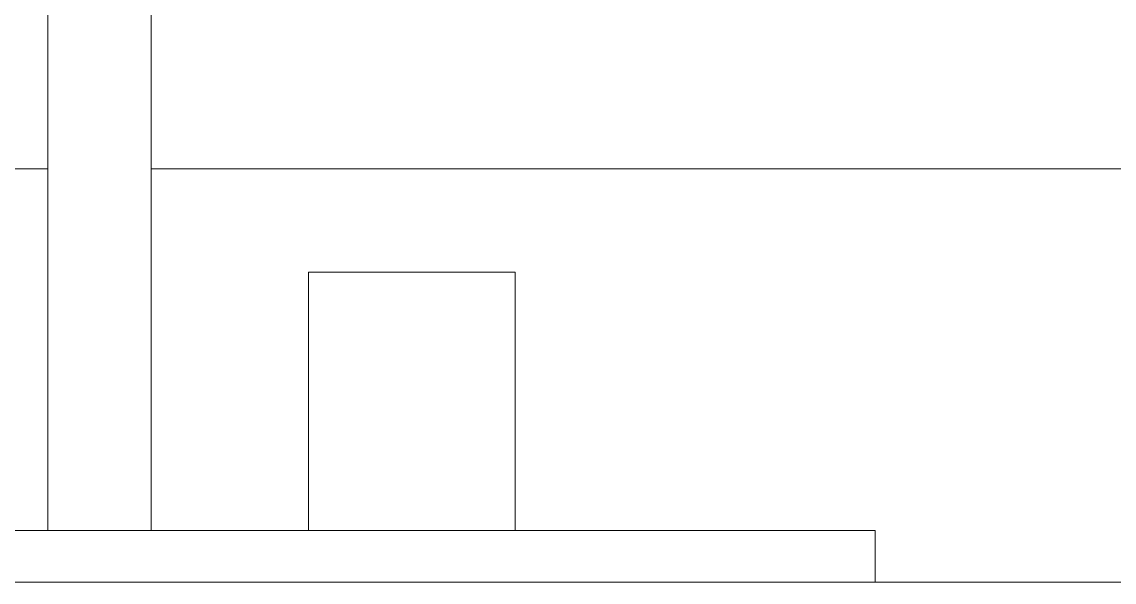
# Model space of a CAD drawing. Extents: x 65572 to 72871, y 30718 to 33858.
# Drawn here: x 66074.18 to 66084.75, y 33450.56 to 33455.98 of the extents above; entities that cross this region are included whole.
import ezdxf

# ---------------------------------------------------------------- set-up
doc = ezdxf.new("R2010")
doc.units = 0
doc.header["$LTSCALE"] = 0.5
doc.header["$MEASUREMENT"] = 0
doc.layers.add('Viewed', color=150, linetype='CONTINUOUS', lineweight=9)

msp = doc.modelspace()

# ---------------------------------------------------------------- linework, layer by layer
at = {"layer": 'Viewed', "linetype": 'ByBlock'}
for p, q in [((66074.434285, 33457.062538), (66074.434285, 33451.062509)), ((66075.43429, 33457.062538), (66075.43429, 33451.062509)), ((66065.24674, 33454.562526), (66074.434285, 33454.562526)), ((66075.43429, 33454.562526), (66132.622071, 33454.562526)), ((66076.955451, 33451.062509), (66076.955451, 33453.562521)), ((66078.955461, 33453.562521), (66078.955461, 33451.062509)), ((66082.434325, 33451.062509), (66067.434251, 33451.062509)), ((66078.934307, 33451.062509), (66070.934268, 33451.062509)), ((66075.43429, 33451.062509), (66074.434285, 33451.062509)), ((66082.434325, 33450.562506), (66082.434325, 33451.062509)), ((66132.622071, 33450.562506), (66065.24674, 33450.562506)), ((66082.434325, 33450.562506), (66067.434251, 33450.562506)), ((66082.434325, 33450.562506), (66132.622071, 33450.562506))]:
    msp.add_line(p, q, dxfattribs=at)
for points in [[(66078.955461, 33453.562521), (66078.95477, 33453.562521), (66078.954079, 33453.562521), (66078.953388, 33453.562521), (66078.952697, 33453.562521), (66078.952006, 33453.562521), (66078.951315, 33453.562521), (66078.950624, 33453.562521), (66078.949933, 33453.562521), (66078.949242, 33453.562521), (66078.948551, 33453.562521), (66078.94786, 33453.562521), (66078.947169, 33453.562521), (66078.946478, 33453.562521), (66078.945787, 33453.562521), (66078.945096, 33453.562521), (66078.944405, 33453.562521), (66078.943714, 33453.562521), (66078.943023, 33453.562521), (66078.942332, 33453.562521), (66078.941641, 33453.562521), (66078.940951, 33453.562521), (66078.94026, 33453.562521), (66078.939569, 33453.562521), (66078.938878, 33453.562521), (66078.938187, 33453.562521), (66078.937496, 33453.562521), (66078.936805, 33453.562521), (66078.936114, 33453.562521), (66078.935423, 33453.562521), (66078.934732, 33453.562521), (66078.934041, 33453.562521), (66078.93335, 33453.562521), (66078.932659, 33453.562521), (66078.931968, 33453.562521), (66078.931277, 33453.562521), (66078.930586, 33453.562521), (66078.928933, 33453.562521), (66078.926894, 33453.562521), (66078.924856, 33453.562521), (66078.922818, 33453.562521), (66078.92078, 33453.562521), (66078.918741, 33453.562521), (66078.916703, 33453.562521), (66078.914665, 33453.562521), (66078.912627, 33453.562521), (66078.910588, 33453.562521), (66078.90855, 33453.562521), (66078.906512, 33453.562521), (66078.904474, 33453.562521), (66078.902435, 33453.562521), (66078.900397, 33453.562521), (66078.898359, 33453.562521), (66078.896321, 33453.562521), (66078.894282, 33453.562521), (66078.892244, 33453.562521), (66078.890206, 33453.562521), (66078.888168, 33453.562521), (66078.886129, 33453.562521), (66078.884091, 33453.562521), (66078.882053, 33453.562521), (66078.880015, 33453.562521), (66078.877976, 33453.562521), (66078.875938, 33453.562521), (66078.8739, 33453.562521), (66078.871862, 33453.562521), (66078.869823, 33453.562521), (66078.867785, 33453.562521), (66078.865747, 33453.562521), (66078.863709, 33453.562521), (66078.86167, 33453.562521), (66078.859632, 33453.562521), (66078.857594, 33453.562521), (66078.855022, 33453.562521), (66078.851739, 33453.562521), (66078.848455, 33453.562521), (66078.845172, 33453.562521), (66078.841889, 33453.562521), (66078.838605, 33453.562521), (66078.835322, 33453.562521), (66078.832039, 33453.562521), (66078.828755, 33453.562521), (66078.825472, 33453.562521), (66078.822189, 33453.562521), (66078.818905, 33453.562521), (66078.815622, 33453.562521), (66078.812339, 33453.562521), (66078.809055, 33453.562521), (66078.805772, 33453.562521), (66078.802489, 33453.562521), (66078.799205, 33453.562521), (66078.795922, 33453.562521), (66078.792639, 33453.562521), (66078.789355, 33453.562521), (66078.786072, 33453.562521), (66078.782789, 33453.562521), (66078.779505, 33453.562521), (66078.776222, 33453.562521), (66078.772939, 33453.562521), (66078.769655, 33453.562521), (66078.766372, 33453.562521), (66078.763089, 33453.562521), (66078.759805, 33453.562521), (66078.756522, 33453.562521), (66078.753239, 33453.562521), (66078.749956, 33453.562521), (66078.746672, 33453.562521), (66078.743389, 33453.562521), (66078.740106, 33453.562521), (66078.736668, 33453.562521), (66078.732304, 33453.562521), (66078.72794, 33453.562521), (66078.723577, 33453.562521), (66078.719213, 33453.562521), (66078.714849, 33453.562521), (66078.710485, 33453.562521), (66078.706121, 33453.562521), (66078.701758, 33453.562521), (66078.697394, 33453.562521), (66078.69303, 33453.562521), (66078.688666, 33453.562521), (66078.684303, 33453.562521), (66078.679939, 33453.562521), (66078.675575, 33453.562521), (66078.671211, 33453.562521), (66078.666848, 33453.562521), (66078.662484, 33453.562521), (66078.65812, 33453.562521), (66078.653756, 33453.562521), (66078.649392, 33453.562521), (66078.645029, 33453.562521), (66078.640665, 33453.562521), (66078.636301, 33453.562521), (66078.631937, 33453.562521), (66078.627574, 33453.562521), (66078.62321, 33453.562521), (66078.618846, 33453.562521), (66078.614482, 33453.562521), (66078.610119, 33453.562521), (66078.605755, 33453.562521), (66078.601391, 33453.562521), (66078.597027, 33453.562521), (66078.592663, 33453.562521), (66078.5883, 33453.562521), (66078.583936, 33453.562521), (66078.579572, 33453.562521), (66078.57447, 33453.562521), (66078.569244, 33453.562521), (66078.564019, 33453.562521), (66078.558794, 33453.562521), (66078.553568, 33453.562521), (66078.548343, 33453.562521), (66078.543118, 33453.562521), (66078.537892, 33453.562521), (66078.532667, 33453.562521), (66078.527441, 33453.562521), (66078.522216, 33453.562521), (66078.516991, 33453.562521), (66078.511765, 33453.562521), (66078.50654, 33453.562521), (66078.501314, 33453.562521), (66078.496089, 33453.562521), (66078.490864, 33453.562521), (66078.485638, 33453.562521), (66078.480413, 33453.562521), (66078.475187, 33453.562521), (66078.469962, 33453.562521), (66078.464737, 33453.562521), (66078.459511, 33453.562521), (66078.454286, 33453.562521), (66078.449061, 33453.562521), (66078.443835, 33453.562521), (66078.43861, 33453.562521), (66078.433384, 33453.562521), (66078.428159, 33453.562521), (66078.422934, 33453.562521), (66078.417708, 33453.562521), (66078.412483, 33453.562521), (66078.407257, 33453.562521), (66078.402032, 33453.562521), (66078.396807, 33453.562521), (66078.391581, 33453.562521), (66078.386013, 33453.562521), (66078.380188, 33453.562521), (66078.374363, 33453.562521), (66078.368538, 33453.562521), (66078.362713, 33453.562521), (66078.356888, 33453.562521), (66078.351063, 33453.562521), (66078.345238, 33453.562521), (66078.339413, 33453.562521), (66078.333588, 33453.562521), (66078.327763, 33453.562521), (66078.321938, 33453.562521), (66078.316113, 33453.562521), (66078.310288, 33453.562521), (66078.304463, 33453.562521), (66078.298638, 33453.562521), (66078.292813, 33453.562521), (66078.286988, 33453.562521), (66078.281163, 33453.562521), (66078.275338, 33453.562521), (66078.269513, 33453.562521), (66078.263688, 33453.562521), (66078.257863, 33453.562521), (66078.252038, 33453.562521), (66078.246214, 33453.562521), (66078.240389, 33453.562521), (66078.234564, 33453.562521), (66078.228739, 33453.562521), (66078.222914, 33453.562521), (66078.217089, 33453.562521), (66078.211264, 33453.562521), (66078.205439, 33453.562521), (66078.199614, 33453.562521), (66078.193789, 33453.562521), (66078.187964, 33453.562521), (66078.182139, 33453.562521), (66078.176226, 33453.562521), (66078.170093, 33453.562521), (66078.163961, 33453.562521), (66078.157828, 33453.562521), (66078.151696, 33453.562521), (66078.145563, 33453.562521), (66078.139431, 33453.562521), (66078.133298, 33453.562521), (66078.127166, 33453.562521), (66078.121033, 33453.562521), (66078.114901, 33453.562521), (66078.108768, 33453.562521), (66078.102636, 33453.562521), (66078.096503, 33453.562521), (66078.090371, 33453.562521), (66078.084238, 33453.562521), (66078.078106, 33453.562521), (66078.071973, 33453.562521), (66078.065841, 33453.562521), (66078.059708, 33453.562521), (66078.053576, 33453.562521), (66078.047443, 33453.562521), (66078.041311, 33453.562521), (66078.035178, 33453.562521), (66078.029046, 33453.562521), (66078.022913, 33453.562521), (66078.016781, 33453.562521), (66078.010648, 33453.562521), (66078.004516, 33453.562521), (66077.998383, 33453.562521), (66077.992251, 33453.562521), (66077.986118, 33453.562521), (66077.979986, 33453.562521), (66077.973853, 33453.562521), (66077.967721, 33453.562521), (66077.961588, 33453.562521), (66077.955456, 33453.562521), (66077.949323, 33453.562521), (66077.943191, 33453.562521), (66077.937058, 33453.562521), (66077.930926, 33453.562521), (66077.924793, 33453.562521), (66077.918661, 33453.562521), (66077.912528, 33453.562521), (66077.906396, 33453.562521), (66077.900263, 33453.562521), (66077.894131, 33453.562521), (66077.887998, 33453.562521), (66077.881866, 33453.562521), (66077.875733, 33453.562521), (66077.869601, 33453.562521), (66077.863468, 33453.562521), (66077.857336, 33453.562521), (66077.851203, 33453.562521), (66077.845071, 33453.562521), (66077.838938, 33453.562521), (66077.832806, 33453.562521), (66077.826673, 33453.562521), (66077.820541, 33453.562521), (66077.814408, 33453.562521), (66077.808276, 33453.562521), (66077.802143, 33453.562521), (66077.796011, 33453.562521), (66077.789878, 33453.562521), (66077.783746, 33453.562521), (66077.777614, 33453.562521), (66077.771481, 33453.562521), (66077.765349, 33453.562521), (66077.759216, 33453.562521), (66077.753084, 33453.562521), (66077.746951, 33453.562521), (66077.740819, 33453.562521), (66077.734686, 33453.562521), (66077.728773, 33453.562521), (66077.722948, 33453.562521), (66077.717123, 33453.562521), (66077.711298, 33453.562521), (66077.705473, 33453.562521), (66077.699648, 33453.562521), (66077.693823, 33453.562521), (66077.687998, 33453.562521), (66077.682173, 33453.562521), (66077.676348, 33453.562521), (66077.670523, 33453.562521), (66077.664698, 33453.562521), (66077.658873, 33453.562521), (66077.653048, 33453.562521), (66077.647223, 33453.562521), (66077.641398, 33453.562521), (66077.635573, 33453.562521), (66077.629748, 33453.562521), (66077.623923, 33453.562521), (66077.618098, 33453.562521), (66077.612273, 33453.562521), (66077.606448, 33453.562521), (66077.600623, 33453.562521), (66077.594798, 33453.562521), (66077.588973, 33453.562521), (66077.583148, 33453.562521), (66077.577323, 33453.562521), (66077.571499, 33453.562521), (66077.565674, 33453.562521), (66077.559849, 33453.562521), (66077.554024, 33453.562521), (66077.548199, 33453.562521), (66077.542374, 33453.562521), (66077.536549, 33453.562521), (66077.530724, 33453.562521), (66077.524899, 33453.562521), (66077.519331, 33453.562521), (66077.514105, 33453.562521), (66077.50888, 33453.562521), (66077.503654, 33453.562521), (66077.498429, 33453.562521), (66077.493204, 33453.562521), (66077.487978, 33453.562521), (66077.482753, 33453.562521), (66077.477527, 33453.562521), (66077.472302, 33453.562521), (66077.467077, 33453.562521), (66077.461851, 33453.562521), (66077.456626, 33453.562521), (66077.451401, 33453.562521), (66077.446175, 33453.562521), (66077.44095, 33453.562521), (66077.435724, 33453.562521), (66077.430499, 33453.562521), (66077.425274, 33453.562521), (66077.420048, 33453.562521), (66077.414823, 33453.562521), (66077.409597, 33453.562521), (66077.404372, 33453.562521), (66077.399147, 33453.562521), (66077.393921, 33453.562521), (66077.388696, 33453.562521), (66077.38347, 33453.562521), (66077.378245, 33453.562521), (66077.37302, 33453.562521), (66077.367794, 33453.562521), (66077.362569, 33453.562521), (66077.357344, 33453.562521), (66077.352118, 33453.562521), (66077.346893, 33453.562521), (66077.341667, 33453.562521), (66077.336442, 33453.562521), (66077.33134, 33453.562521), (66077.326976, 33453.562521), (66077.322612, 33453.562521), (66077.318248, 33453.562521), (66077.313885, 33453.562521), (66077.309521, 33453.562521), (66077.305157, 33453.562521), (66077.300793, 33453.562521), (66077.29643, 33453.562521), (66077.292066, 33453.562521), (66077.287702, 33453.562521), (66077.283338, 33453.562521), (66077.278974, 33453.562521), (66077.274611, 33453.562521), (66077.270247, 33453.562521), (66077.265883, 33453.562521), (66077.261519, 33453.562521), (66077.257156, 33453.562521), (66077.252792, 33453.562521), (66077.248428, 33453.562521), (66077.244064, 33453.562521), (66077.239701, 33453.562521), (66077.235337, 33453.562521), (66077.230973, 33453.562521), (66077.226609, 33453.562521), (66077.222245, 33453.562521), (66077.217882, 33453.562521), (66077.213518, 33453.562521), (66077.209154, 33453.562521), (66077.20479, 33453.562521), (66077.200427, 33453.562521), (66077.196063, 33453.562521), (66077.191699, 33453.562521), (66077.187335, 33453.562521), (66077.182972, 33453.562521), (66077.178608, 33453.562521), (66077.174244, 33453.562521), (66077.170806, 33453.562521), (66077.167523, 33453.562521), (66077.16424, 33453.562521), (66077.160956, 33453.562521), (66077.157673, 33453.562521), (66077.15439, 33453.562521), (66077.151106, 33453.562521), (66077.147823, 33453.562521), (66077.14454, 33453.562521), (66077.141256, 33453.562521), (66077.137973, 33453.562521), (66077.13469, 33453.562521), (66077.131406, 33453.562521), (66077.128123, 33453.562521), (66077.12484, 33453.562521), (66077.121556, 33453.562521), (66077.118273, 33453.562521), (66077.11499, 33453.562521), (66077.111706, 33453.562521), (66077.108423, 33453.562521), (66077.10514, 33453.562521), (66077.101856, 33453.562521), (66077.098573, 33453.562521), (66077.09529, 33453.562521), (66077.092006, 33453.562521), (66077.088723, 33453.562521), (66077.08544, 33453.562521), (66077.082156, 33453.562521), (66077.078873, 33453.562521), (66077.07559, 33453.562521), (66077.072306, 33453.562521), (66077.069023, 33453.562521), (66077.06574, 33453.562521), (66077.062456, 33453.562521), (66077.059173, 33453.562521), (66077.05589, 33453.562521), (66077.053318, 33453.562521), (66077.05128, 33453.562521), (66077.049241, 33453.562521), (66077.047203, 33453.562521), (66077.045165, 33453.562521), (66077.043127, 33453.562521), (66077.041088, 33453.562521), (66077.03905, 33453.562521), (66077.037012, 33453.562521), (66077.034974, 33453.562521), (66077.032935, 33453.562521), (66077.030897, 33453.562521), (66077.028859, 33453.562521), (66077.026821, 33453.562521), (66077.024782, 33453.562521), (66077.022744, 33453.562521), (66077.020706, 33453.562521), (66077.018668, 33453.562521), (66077.016629, 33453.562521), (66077.014591, 33453.562521), (66077.012553, 33453.562521), (66077.010515, 33453.562521), (66077.008476, 33453.562521), (66077.006438, 33453.562521), (66077.0044, 33453.562521), (66077.002362, 33453.562521), (66077.000323, 33453.562521), (66076.998285, 33453.562521), (66076.996247, 33453.562521), (66076.994209, 33453.562521), (66076.99217, 33453.562521), (66076.990132, 33453.562521), (66076.988094, 33453.562521), (66076.986056, 33453.562521), (66076.984017, 33453.562521), (66076.981979, 33453.562521), (66076.980326, 33453.562521), (66076.979635, 33453.562521), (66076.978944, 33453.562521), (66076.978253, 33453.562521), (66076.977562, 33453.562521), (66076.976871, 33453.562521), (66076.97618, 33453.562521), (66076.975489, 33453.562521), (66076.974798, 33453.562521), (66076.974107, 33453.562521), (66076.973416, 33453.562521), (66076.972725, 33453.562521), (66076.972034, 33453.562521), (66076.971343, 33453.562521), (66076.970652, 33453.562521), (66076.969961, 33453.562521), (66076.96927, 33453.562521), (66076.968579, 33453.562521), (66076.967888, 33453.562521), (66076.967197, 33453.562521), (66076.966506, 33453.562521), (66076.965815, 33453.562521), (66076.965125, 33453.562521), (66076.964434, 33453.562521), (66076.963743, 33453.562521), (66076.963052, 33453.562521), (66076.962361, 33453.562521), (66076.96167, 33453.562521), (66076.960979, 33453.562521), (66076.960288, 33453.562521), (66076.959597, 33453.562521), (66076.958906, 33453.562521), (66076.958215, 33453.562521), (66076.957524, 33453.562521), (66076.956833, 33453.562521), (66076.956142, 33453.562521), (66076.955451, 33453.562521)], [(66078.934307, 33451.062509), (66078.932525, 33451.062509), (66078.930743, 33451.062509), (66078.928961, 33451.062509), (66078.927179, 33451.062509), (66078.925397, 33451.062509), (66078.923615, 33451.062509), (66078.921833, 33451.062509), (66078.920051, 33451.062509), (66078.918269, 33451.062509), (66078.916487, 33451.062509), (66078.914705, 33451.062509), (66078.912923, 33451.062509), (66078.911141, 33451.062509), (66078.909359, 33451.062509), (66078.907577, 33451.062509), (66078.905795, 33451.062509), (66078.904013, 33451.062509), (66078.902231, 33451.062509), (66078.900449, 33451.062509), (66078.898667, 33451.062509), (66078.896885, 33451.062509), (66078.895103, 33451.062509), (66078.893321, 33451.062509), (66078.891538, 33451.062509), (66078.889756, 33451.062509), (66078.887974, 33451.062509), (66078.886192, 33451.062509), (66078.88441, 33451.062509), (66078.882628, 33451.062509), (66078.880846, 33451.062509), (66078.879064, 33451.062509), (66078.877282, 33451.062509), (66078.8755, 33451.062509), (66078.873718, 33451.062509), (66078.871936, 33451.062509), (66078.870074, 33451.062509), (66078.867177, 33451.062509), (66078.86428, 33451.062509), (66078.861382, 33451.062509), (66078.858485, 33451.062509), (66078.855587, 33451.062509), (66078.85269, 33451.062509), (66078.849792, 33451.062509), (66078.846895, 33451.062509), (66078.843998, 33451.062509), (66078.8411, 33451.062509), (66078.838203, 33451.062509), (66078.835305, 33451.062509), (66078.832408, 33451.062509), (66078.82951, 33451.062509), (66078.826613, 33451.062509), (66078.823716, 33451.062509), (66078.820818, 33451.062509), (66078.817921, 33451.062509), (66078.815023, 33451.062509), (66078.812126, 33451.062509), (66078.809228, 33451.062509), (66078.806331, 33451.062509), (66078.803434, 33451.062509), (66078.800536, 33451.062509), (66078.797639, 33451.062509), (66078.794741, 33451.062509), (66078.791844, 33451.062509), (66078.788946, 33451.062509), (66078.786049, 33451.062509), (66078.783152, 33451.062509), (66078.780254, 33451.062509), (66078.777357, 33451.062509), (66078.774459, 33451.062509), (66078.771562, 33451.062509), (66078.768664, 33451.062509), (66078.765626, 33451.062509), (66078.76174, 33451.062509), (66078.757854, 33451.062509), (66078.753968, 33451.062509), (66078.750082, 33451.062509), (66078.746196, 33451.062509), (66078.74231, 33451.062509), (66078.738425, 33451.062509), (66078.734539, 33451.062509), (66078.730653, 33451.062509), (66078.726767, 33451.062509), (66078.722881, 33451.062509), (66078.718995, 33451.062509), (66078.715109, 33451.062509), (66078.711223, 33451.062509), (66078.707337, 33451.062509), (66078.703452, 33451.062509), (66078.699566, 33451.062509), (66078.69568, 33451.062509), (66078.691794, 33451.062509), (66078.687908, 33451.062509), (66078.684022, 33451.062509), (66078.680136, 33451.062509), (66078.67625, 33451.062509), (66078.672364, 33451.062509), (66078.668478, 33451.062509), (66078.664593, 33451.062509), (66078.660707, 33451.062509), (66078.656821, 33451.062509), (66078.652935, 33451.062509), (66078.649049, 33451.062509), (66078.645163, 33451.062509), (66078.641277, 33451.062509), (66078.637391, 33451.062509), (66078.633505, 33451.062509), (66078.62962, 33451.062509), (66078.625558, 33451.062509), (66078.620854, 33451.062509), (66078.61615, 33451.062509), (66078.611446, 33451.062509), (66078.606742, 33451.062509), (66078.602038, 33451.062509), (66078.597333, 33451.062509), (66078.592629, 33451.062509), (66078.587925, 33451.062509), (66078.583221, 33451.062509), (66078.578517, 33451.062509), (66078.573813, 33451.062509), (66078.569109, 33451.062509), (66078.564405, 33451.062509), (66078.5597, 33451.062509), (66078.554996, 33451.062509), (66078.550292, 33451.062509), (66078.545588, 33451.062509), (66078.540884, 33451.062509), (66078.53618, 33451.062509), (66078.531476, 33451.062509), (66078.526771, 33451.062509), (66078.522067, 33451.062509), (66078.517363, 33451.062509), (66078.512659, 33451.062509), (66078.507955, 33451.062509), (66078.503251, 33451.062509), (66078.498547, 33451.062509), (66078.493842, 33451.062509), (66078.489138, 33451.062509), (66078.484434, 33451.062509), (66078.47973, 33451.062509), (66078.475026, 33451.062509), (66078.470322, 33451.062509), (66078.465618, 33451.062509), (66078.460913, 33451.062509), (66078.456034, 33451.062509), (66078.450718, 33451.062509), (66078.445402, 33451.062509), (66078.440085, 33451.062509), (66078.434769, 33451.062509), (66078.429453, 33451.062509), (66078.424137, 33451.062509), (66078.41882, 33451.062509), (66078.413504, 33451.062509), (66078.408188, 33451.062509), (66078.402871, 33451.062509), (66078.397555, 33451.062509), (66078.392239, 33451.062509), (66078.386922, 33451.062509), (66078.381606, 33451.062509), (66078.37629, 33451.062509), (66078.370973, 33451.062509), (66078.365657, 33451.062509), (66078.360341, 33451.062509), (66078.355024, 33451.062509), (66078.349708, 33451.062509), (66078.344392, 33451.062509), (66078.339075, 33451.062509), (66078.333759, 33451.062509), (66078.328443, 33451.062509), (66078.323127, 33451.062509), (66078.31781, 33451.062509), (66078.312494, 33451.062509), (66078.307178, 33451.062509), (66078.301861, 33451.062509), (66078.296545, 33451.062509), (66078.291229, 33451.062509), (66078.285912, 33451.062509), (66078.280596, 33451.062509), (66078.27528, 33451.062509), (66078.269963, 33451.062509), (66078.264512, 33451.062509), (66078.258816, 33451.062509), (66078.25312, 33451.062509), (66078.247425, 33451.062509), (66078.241729, 33451.062509), (66078.236034, 33451.062509), (66078.230338, 33451.062509), (66078.224642, 33451.062509), (66078.218947, 33451.062509), (66078.213251, 33451.062509), (66078.207556, 33451.062509), (66078.20186, 33451.062509), (66078.196164, 33451.062509), (66078.190469, 33451.062509), (66078.184773, 33451.062509), (66078.179078, 33451.062509), (66078.173382, 33451.062509), (66078.167686, 33451.062509), (66078.161991, 33451.062509), (66078.156295, 33451.062509), (66078.150599, 33451.062509), (66078.144904, 33451.062509), (66078.139208, 33451.062509), (66078.133513, 33451.062509), (66078.127817, 33451.062509), (66078.122121, 33451.062509), (66078.116426, 33451.062509), (66078.11073, 33451.062509), (66078.105035, 33451.062509), (66078.099339, 33451.062509), (66078.093643, 33451.062509), (66078.087948, 33451.062509), (66078.082252, 33451.062509), (66078.076557, 33451.062509), (66078.070861, 33451.062509), (66078.065165, 33451.062509), (66078.059414, 33451.062509), (66078.053589, 33451.062509), (66078.047763, 33451.062509), (66078.041938, 33451.062509), (66078.036113, 33451.062509), (66078.030287, 33451.062509), (66078.024462, 33451.062509), (66078.018636, 33451.062509), (66078.012811, 33451.062509), (66078.006986, 33451.062509), (66078.00116, 33451.062509), (66077.995335, 33451.062509), (66077.989509, 33451.062509), (66077.983684, 33451.062509), (66077.977858, 33451.062509), (66077.972033, 33451.062509), (66077.966208, 33451.062509), (66077.960382, 33451.062509), (66077.954557, 33451.062509), (66077.948731, 33451.062509), (66077.942906, 33451.062509), (66077.937081, 33451.062509), (66077.931255, 33451.062509), (66077.92543, 33451.062509), (66077.919604, 33451.062509), (66077.913779, 33451.062509), (66077.907954, 33451.062509), (66077.902128, 33451.062509), (66077.896303, 33451.062509), (66077.890477, 33451.062509), (66077.884652, 33451.062509), (66077.878827, 33451.062509), (66077.873001, 33451.062509), (66077.867176, 33451.062509), (66077.86135, 33451.062509), (66077.855525, 33451.062509), (66077.849762, 33451.062509), (66077.844062, 33451.062509), (66077.838362, 33451.062509), (66077.832662, 33451.062509), (66077.826962, 33451.062509), (66077.821262, 33451.062509), (66077.815562, 33451.062509), (66077.809862, 33451.062509), (66077.804162, 33451.062509), (66077.798462, 33451.062509), (66077.792762, 33451.062509), (66077.787062, 33451.062509), (66077.781362, 33451.062509), (66077.775662, 33451.062509), (66077.769962, 33451.062509), (66077.764262, 33451.062509), (66077.758562, 33451.062509), (66077.752862, 33451.062509), (66077.747162, 33451.062509), (66077.741462, 33451.062509), (66077.735762, 33451.062509), (66077.730062, 33451.062509), (66077.724362, 33451.062509), (66077.718662, 33451.062509), (66077.712962, 33451.062509), (66077.707262, 33451.062509), (66077.701562, 33451.062509), (66077.695862, 33451.062509), (66077.690162, 33451.062509), (66077.684462, 33451.062509), (66077.678762, 33451.062509), (66077.673062, 33451.062509), (66077.667362, 33451.062509), (66077.661662, 33451.062509), (66077.655962, 33451.062509), (66077.650262, 33451.062509), (66077.644776, 33451.062509), (66077.639451, 33451.062509), (66077.634126, 33451.062509), (66077.628802, 33451.062509), (66077.623477, 33451.062509), (66077.618152, 33451.062509), (66077.612827, 33451.062509), (66077.607502, 33451.062509), (66077.602177, 33451.062509), (66077.596852, 33451.062509), (66077.591527, 33451.062509), (66077.586202, 33451.062509), (66077.580877, 33451.062509), (66077.575552, 33451.062509), (66077.570227, 33451.062509), (66077.564902, 33451.062509), (66077.559577, 33451.062509), (66077.554253, 33451.062509), (66077.548928, 33451.062509), (66077.543603, 33451.062509), (66077.538278, 33451.062509), (66077.532953, 33451.062509), (66077.527628, 33451.062509), (66077.522303, 33451.062509), (66077.516978, 33451.062509), (66077.511653, 33451.062509), (66077.506328, 33451.062509), (66077.501003, 33451.062509), (66077.495678, 33451.062509), (66077.490353, 33451.062509), (66077.485028, 33451.062509), (66077.479704, 33451.062509), (66077.474379, 33451.062509), (66077.469054, 33451.062509), (66077.463729, 33451.062509), (66077.458404, 33451.062509), (66077.45347, 33451.062509), (66077.448753, 33451.062509), (66077.444037, 33451.062509), (66077.43932, 33451.062509), (66077.434604, 33451.062509), (66077.429887, 33451.062509), (66077.42517, 33451.062509), (66077.420454, 33451.062509), (66077.415737, 33451.062509), (66077.411021, 33451.062509), (66077.406304, 33451.062509), (66077.401588, 33451.062509), (66077.396871, 33451.062509), (66077.392154, 33451.062509), (66077.387438, 33451.062509), (66077.382721, 33451.062509), (66077.378005, 33451.062509), (66077.373288, 33451.062509), (66077.368571, 33451.062509), (66077.363855, 33451.062509), (66077.359138, 33451.062509), (66077.354422, 33451.062509), (66077.349705, 33451.062509), (66077.344989, 33451.062509), (66077.340272, 33451.062509), (66077.335555, 33451.062509), (66077.330839, 33451.062509), (66077.326122, 33451.062509), (66077.321406, 33451.062509), (66077.316689, 33451.062509), (66077.311972, 33451.062509), (66077.307256, 33451.062509), (66077.302539, 33451.062509), (66077.297823, 33451.062509), (66077.293106, 33451.062509), (66077.28839, 33451.062509), (66077.284255, 33451.062509), (66077.280353, 33451.062509), (66077.276452, 33451.062509), (66077.27255, 33451.062509), (66077.268649, 33451.062509), (66077.264747, 33451.062509), (66077.260845, 33451.062509), (66077.256944, 33451.062509), (66077.253042, 33451.062509), (66077.24914, 33451.062509), (66077.245239, 33451.062509), (66077.241337, 33451.062509), (66077.237436, 33451.062509), (66077.233534, 33451.062509), (66077.229632, 33451.062509), (66077.225731, 33451.062509), (66077.221829, 33451.062509), (66077.217927, 33451.062509), (66077.214026, 33451.062509), (66077.210124, 33451.062509), (66077.206223, 33451.062509), (66077.202321, 33451.062509), (66077.198419, 33451.062509), (66077.194518, 33451.062509), (66077.190616, 33451.062509), (66077.186714, 33451.062509), (66077.182813, 33451.062509), (66077.178911, 33451.062509), (66077.175009, 33451.062509), (66077.171108, 33451.062509), (66077.167206, 33451.062509), (66077.163305, 33451.062509), (66077.159403, 33451.062509), (66077.155501, 33451.062509), (66077.1516, 33451.062509), (66077.147698, 33451.062509), (66077.144571, 33451.062509), (66077.141655, 33451.062509), (66077.13874, 33451.062509), (66077.135824, 33451.062509), (66077.132908, 33451.062509), (66077.129992, 33451.062509), (66077.127077, 33451.062509), (66077.124161, 33451.062509), (66077.121245, 33451.062509), (66077.118329, 33451.062509), (66077.115413, 33451.062509), (66077.112498, 33451.062509), (66077.109582, 33451.062509), (66077.106666, 33451.062509), (66077.10375, 33451.062509), (66077.100835, 33451.062509), (66077.097919, 33451.062509), (66077.095003, 33451.062509), (66077.092087, 33451.062509), (66077.089172, 33451.062509), (66077.086256, 33451.062509), (66077.08334, 33451.062509), (66077.080424, 33451.062509), (66077.077509, 33451.062509), (66077.074593, 33451.062509), (66077.071677, 33451.062509), (66077.068761, 33451.062509), (66077.065846, 33451.062509), (66077.06293, 33451.062509), (66077.060014, 33451.062509), (66077.057098, 33451.062509), (66077.054183, 33451.062509), (66077.051267, 33451.062509), (66077.048351, 33451.062509), (66077.045435, 33451.062509), (66077.04252, 33451.062509), (66077.040558, 33451.062509), (66077.038756, 33451.062509), (66077.036954, 33451.062509), (66077.035152, 33451.062509), (66077.03335, 33451.062509), (66077.031547, 33451.062509), (66077.029745, 33451.062509), (66077.027943, 33451.062509), (66077.026141, 33451.062509), (66077.024339, 33451.062509), (66077.022537, 33451.062509), (66077.020734, 33451.062509), (66077.018932, 33451.062509), (66077.01713, 33451.062509), (66077.015328, 33451.062509), (66077.013526, 33451.062509), (66077.011724, 33451.062509), (66077.009922, 33451.062509), (66077.008119, 33451.062509), (66077.006317, 33451.062509), (66077.004515, 33451.062509), (66077.002713, 33451.062509), (66077.000911, 33451.062509), (66076.999109, 33451.062509), (66076.997306, 33451.062509), (66076.995504, 33451.062509), (66076.993702, 33451.062509), (66076.9919, 33451.062509), (66076.990098, 33451.062509), (66076.988296, 33451.062509), (66076.986493, 33451.062509), (66076.984691, 33451.062509), (66076.982889, 33451.062509), (66076.981087, 33451.062509), (66076.979285, 33451.062509), (66076.977483, 33451.062509), (66076.976788, 33451.062509), (66076.976178, 33451.062509), (66076.975569, 33451.062509), (66076.974959, 33451.062509), (66076.974349, 33451.062509), (66076.97374, 33451.062509), (66076.97313, 33451.062509), (66076.97252, 33451.062509), (66076.971911, 33451.062509), (66076.971301, 33451.062509), (66076.970692, 33451.062509), (66076.970082, 33451.062509), (66076.969472, 33451.062509), (66076.968863, 33451.062509), (66076.968253, 33451.062509), (66076.967643, 33451.062509), (66076.967034, 33451.062509), (66076.966424, 33451.062509), (66076.965815, 33451.062509), (66076.965205, 33451.062509), (66076.964595, 33451.062509), (66076.963986, 33451.062509), (66076.963376, 33451.062509), (66076.962766, 33451.062509), (66076.962157, 33451.062509), (66076.961547, 33451.062509), (66076.960938, 33451.062509), (66076.960328, 33451.062509), (66076.959718, 33451.062509), (66076.959109, 33451.062509), (66076.958499, 33451.062509), (66076.957889, 33451.062509), (66076.95728, 33451.062509), (66076.95667, 33451.062509), (66076.956061, 33451.062509), (66076.955451, 33451.062509)], [(66078.934307, 33451.062509), (66078.940467, 33451.062509), (66078.946626, 33451.062509), (66078.952785, 33451.062509), (66078.958944, 33451.062509), (66078.965103, 33451.062509), (66078.971262, 33451.062509), (66078.977422, 33451.062509), (66078.983581, 33451.062509), (66078.98974, 33451.062509), (66078.995899, 33451.062509), (66079.002058, 33451.062509), (66079.008217, 33451.062509), (66079.014377, 33451.062509), (66079.020536, 33451.062509), (66079.026695, 33451.062509), (66079.032854, 33451.062509), (66079.039013, 33451.062509), (66079.045172, 33451.062509), (66079.051332, 33451.062509), (66079.057491, 33451.062509), (66079.06365, 33451.062509), (66079.069809, 33451.062509), (66079.075968, 33451.062509), (66079.082128, 33451.062509), (66079.088287, 33451.062509), (66079.094446, 33451.062509), (66079.100605, 33451.062509), (66079.106764, 33451.062509), (66079.112923, 33451.062509), (66079.119083, 33451.062509), (66079.125242, 33451.062509), (66079.131401, 33451.062509), (66079.13756, 33451.062509), (66079.143719, 33451.062509), (66079.149878, 33451.062509), (66079.156038, 33451.062509), (66079.162147, 33451.062509), (66079.168229, 33451.062509), (66079.17431, 33451.062509), (66079.180392, 33451.062509), (66079.186474, 33451.062509), (66079.192556, 33451.062509), (66079.198637, 33451.062509), (66079.204719, 33451.062509), (66079.210801, 33451.062509), (66079.216883, 33451.062509), (66079.222964, 33451.062509), (66079.229046, 33451.062509), (66079.235128, 33451.062509), (66079.241209, 33451.062509), (66079.247291, 33451.062509), (66079.253373, 33451.062509), (66079.259455, 33451.062509), (66079.265536, 33451.062509), (66079.271618, 33451.062509), (66079.2777, 33451.062509), (66079.283781, 33451.062509), (66079.289863, 33451.062509), (66079.295945, 33451.062509), (66079.302027, 33451.062509), (66079.308108, 33451.062509), (66079.31419, 33451.062509), (66079.320272, 33451.062509), (66079.326354, 33451.062509), (66079.332435, 33451.062509), (66079.338517, 33451.062509), (66079.344599, 33451.062509), (66079.35068, 33451.062509), (66079.356762, 33451.062509), (66079.362844, 33451.062509), (66079.368926, 33451.062509), (66079.375007, 33451.062509), (66079.381045, 33451.062509), (66079.386973, 33451.062509), (66079.392901, 33451.062509), (66079.398828, 33451.062509), (66079.404756, 33451.062509), (66079.410684, 33451.062509), (66079.416612, 33451.062509), (66079.42254, 33451.062509), (66079.428467, 33451.062509), (66079.434395, 33451.062509), (66079.440323, 33451.062509), (66079.446251, 33451.062509), (66079.452178, 33451.062509), (66079.458106, 33451.062509), (66079.464034, 33451.062509), (66079.469962, 33451.062509), (66079.47589, 33451.062509), (66079.481817, 33451.062509), (66079.487745, 33451.062509), (66079.493673, 33451.062509), (66079.499601, 33451.062509), (66079.505529, 33451.062509), (66079.511456, 33451.062509), (66079.517384, 33451.062509), (66079.523312, 33451.062509), (66079.52924, 33451.062509), (66079.535167, 33451.062509), (66079.541095, 33451.062509), (66079.547023, 33451.062509), (66079.552951, 33451.062509), (66079.558879, 33451.062509), (66079.564806, 33451.062509), (66079.570734, 33451.062509), (66079.576662, 33451.062509), (66079.58259, 33451.062509), (66079.588517, 33451.062509), (66079.594445, 33451.062509), (66079.600161, 33451.062509), (66079.60586, 33451.062509), (66079.61156, 33451.062509), (66079.617259, 33451.062509), (66079.622958, 33451.062509), (66079.628657, 33451.062509), (66079.634357, 33451.062509), (66079.640056, 33451.062509), (66079.645755, 33451.062509), (66079.651455, 33451.062509), (66079.657154, 33451.062509), (66079.662853, 33451.062509), (66079.668553, 33451.062509), (66079.674252, 33451.062509), (66079.679951, 33451.062509), (66079.68565, 33451.062509), (66079.69135, 33451.062509), (66079.697049, 33451.062509), (66079.702748, 33451.062509), (66079.708448, 33451.062509), (66079.714147, 33451.062509), (66079.719846, 33451.062509), (66079.725546, 33451.062509), (66079.731245, 33451.062509), (66079.736944, 33451.062509), (66079.742643, 33451.062509), (66079.748343, 33451.062509), (66079.754042, 33451.062509), (66079.759741, 33451.062509), (66079.765441, 33451.062509), (66079.77114, 33451.062509), (66079.776839, 33451.062509), (66079.782539, 33451.062509), (66079.788238, 33451.062509), (66079.793937, 33451.062509), (66079.799637, 33451.062509), (66079.805164, 33451.062509), (66079.810563, 33451.062509), (66079.815963, 33451.062509), (66079.821362, 33451.062509), (66079.826761, 33451.062509), (66079.83216, 33451.062509), (66079.837559, 33451.062509), (66079.842958, 33451.062509), (66079.848357, 33451.062509), (66079.853757, 33451.062509), (66079.859156, 33451.062509), (66079.864555, 33451.062509), (66079.869954, 33451.062509), (66079.875353, 33451.062509), (66079.880752, 33451.062509), (66079.886152, 33451.062509), (66079.891551, 33451.062509), (66079.89695, 33451.062509), (66079.902349, 33451.062509), (66079.907748, 33451.062509), (66079.913147, 33451.062509), (66079.918546, 33451.062509), (66079.923946, 33451.062509), (66079.929345, 33451.062509), (66079.934744, 33451.062509), (66079.940143, 33451.062509), (66079.945542, 33451.062509), (66079.950941, 33451.062509), (66079.95634, 33451.062509), (66079.96174, 33451.062509), (66079.967139, 33451.062509), (66079.972538, 33451.062509), (66079.977937, 33451.062509), (66079.983336, 33451.062509), (66079.988735, 33451.062509), (66079.994135, 33451.062509), (66079.999455, 33451.062509), (66080.004486, 33451.062509), (66080.009517, 33451.062509), (66080.014548, 33451.062509), (66080.019579, 33451.062509), (66080.02461, 33451.062509), (66080.029641, 33451.062509), (66080.034672, 33451.062509), (66080.039704, 33451.062509), (66080.044735, 33451.062509), (66080.049766, 33451.062509), (66080.054797, 33451.062509), (66080.059828, 33451.062509), (66080.064859, 33451.062509), (66080.06989, 33451.062509), (66080.074921, 33451.062509), (66080.079952, 33451.062509), (66080.084983, 33451.062509), (66080.090015, 33451.062509), (66080.095046, 33451.062509), (66080.100077, 33451.062509), (66080.105108, 33451.062509), (66080.110139, 33451.062509), (66080.11517, 33451.062509), (66080.120201, 33451.062509), (66080.125232, 33451.062509), (66080.130263, 33451.062509), (66080.135294, 33451.062509), (66080.140326, 33451.062509), (66080.145357, 33451.062509), (66080.150388, 33451.062509), (66080.155419, 33451.062509), (66080.16045, 33451.062509), (66080.165481, 33451.062509), (66080.170512, 33451.062509), (66080.175543, 33451.062509), (66080.180574, 33451.062509), (66080.185236, 33451.062509), (66080.189835, 33451.062509), (66080.194435, 33451.062509), (66080.199035, 33451.062509), (66080.203635, 33451.062509), (66080.208235, 33451.062509), (66080.212834, 33451.062509), (66080.217434, 33451.062509), (66080.222034, 33451.062509), (66080.226634, 33451.062509), (66080.231233, 33451.062509), (66080.235833, 33451.062509), (66080.240433, 33451.062509), (66080.245033, 33451.062509), (66080.249633, 33451.062509), (66080.254232, 33451.062509), (66080.258832, 33451.062509), (66080.263432, 33451.062509), (66080.268032, 33451.062509), (66080.272631, 33451.062509), (66080.277231, 33451.062509), (66080.281831, 33451.062509), (66080.286431, 33451.062509), (66080.291031, 33451.062509), (66080.29563, 33451.062509), (66080.30023, 33451.062509), (66080.30483, 33451.062509), (66080.30943, 33451.062509), (66080.314029, 33451.062509), (66080.318629, 33451.062509), (66080.323229, 33451.062509), (66080.327829, 33451.062509), (66080.332429, 33451.062509), (66080.337028, 33451.062509), (66080.341628, 33451.062509), (66080.346228, 33451.062509), (66080.350583, 33451.062509), (66080.354694, 33451.062509), (66080.358804, 33451.062509), (66080.362915, 33451.062509), (66080.367026, 33451.062509), (66080.371136, 33451.062509), (66080.375247, 33451.062509), (66080.379357, 33451.062509), (66080.383468, 33451.062509), (66080.387579, 33451.062509), (66080.391689, 33451.062509), (66080.3958, 33451.062509), (66080.39991, 33451.062509), (66080.404021, 33451.062509), (66080.408132, 33451.062509), (66080.412242, 33451.062509), (66080.416353, 33451.062509), (66080.420464, 33451.062509), (66080.424574, 33451.062509), (66080.428685, 33451.062509), (66080.432795, 33451.062509), (66080.436906, 33451.062509), (66080.441017, 33451.062509), (66080.445127, 33451.062509), (66080.449238, 33451.062509), (66080.453348, 33451.062509), (66080.457459, 33451.062509), (66080.46157, 33451.062509), (66080.46568, 33451.062509), (66080.469791, 33451.062509), (66080.473902, 33451.062509), (66080.478012, 33451.062509), (66080.482123, 33451.062509), (66080.486233, 33451.062509), (66080.490344, 33451.062509), (66080.494455, 33451.062509), (66080.498488, 33451.062509), (66080.502058, 33451.062509), (66080.505627, 33451.062509), (66080.509197, 33451.062509), (66080.512767, 33451.062509), (66080.516337, 33451.062509), (66080.519906, 33451.062509), (66080.523476, 33451.062509), (66080.527046, 33451.062509), (66080.530616, 33451.062509), (66080.534185, 33451.062509), (66080.537755, 33451.062509), (66080.541325, 33451.062509), (66080.544895, 33451.062509), (66080.548464, 33451.062509), (66080.552034, 33451.062509), (66080.555604, 33451.062509), (66080.559174, 33451.062509), (66080.562744, 33451.062509), (66080.566313, 33451.062509), (66080.569883, 33451.062509), (66080.573453, 33451.062509), (66080.577023, 33451.062509), (66080.580592, 33451.062509), (66080.584162, 33451.062509), (66080.587732, 33451.062509), (66080.591302, 33451.062509), (66080.594871, 33451.062509), (66080.598441, 33451.062509), (66080.602011, 33451.062509), (66080.605581, 33451.062509), (66080.60915, 33451.062509), (66080.61272, 33451.062509), (66080.61629, 33451.062509), (66080.61986, 33451.062509), (66080.623429, 33451.062509), (66080.626999, 33451.062509), (66080.630109, 33451.062509), (66080.633093, 33451.062509), (66080.636077, 33451.062509), (66080.639061, 33451.062509), (66080.642045, 33451.062509), (66080.645029, 33451.062509), (66080.648013, 33451.062509), (66080.650997, 33451.062509), (66080.653981, 33451.062509), (66080.656965, 33451.062509), (66080.659949, 33451.062509), (66080.662933, 33451.062509), (66080.665917, 33451.062509), (66080.668901, 33451.062509), (66080.671885, 33451.062509), (66080.674869, 33451.062509), (66080.677853, 33451.062509), (66080.680837, 33451.062509), (66080.683821, 33451.062509), (66080.686805, 33451.062509), (66080.689789, 33451.062509), (66080.692773, 33451.062509), (66080.695757, 33451.062509), (66080.698741, 33451.062509), (66080.701725, 33451.062509), (66080.704709, 33451.062509), (66080.707693, 33451.062509), (66080.710677, 33451.062509), (66080.713661, 33451.062509), (66080.716645, 33451.062509), (66080.719629, 33451.062509), (66080.722613, 33451.062509), (66080.725597, 33451.062509), (66080.728581, 33451.062509), (66080.731565, 33451.062509), (66080.734549, 33451.062509), (66080.737266, 33451.062509), (66080.739626, 33451.062509), (66080.741987, 33451.062509), (66080.744348, 33451.062509), (66080.746709, 33451.062509), (66080.749069, 33451.062509), (66080.75143, 33451.062509), (66080.753791, 33451.062509), (66080.756151, 33451.062509), (66080.758512, 33451.062509), (66080.760873, 33451.062509), (66080.763234, 33451.062509), (66080.765594, 33451.062509), (66080.767955, 33451.062509), (66080.770316, 33451.062509), (66080.772677, 33451.062509), (66080.775037, 33451.062509), (66080.777398, 33451.062509), (66080.779759, 33451.062509), (66080.782119, 33451.062509), (66080.78448, 33451.062509), (66080.786841, 33451.062509), (66080.789202, 33451.062509), (66080.791562, 33451.062509), (66080.793923, 33451.062509), (66080.796284, 33451.062509), (66080.798645, 33451.062509), (66080.801005, 33451.062509), (66080.803366, 33451.062509), (66080.805727, 33451.062509), (66080.808088, 33451.062509), (66080.810448, 33451.062509), (66080.812809, 33451.062509), (66080.81517, 33451.062509), (66080.81753, 33451.062509), (66080.819891, 33451.062509), (66080.822205, 33451.062509), (66080.823913, 33451.062509), (66080.825621, 33451.062509), (66080.827329, 33451.062509), (66080.829036, 33451.062509), (66080.830744, 33451.062509), (66080.832452, 33451.062509), (66080.83416, 33451.062509), (66080.835867, 33451.062509), (66080.837575, 33451.062509), (66080.839283, 33451.062509), (66080.840991, 33451.062509), (66080.842698, 33451.062509), (66080.844406, 33451.062509), (66080.846114, 33451.062509), (66080.847822, 33451.062509), (66080.849529, 33451.062509), (66080.851237, 33451.062509), (66080.852945, 33451.062509), (66080.854653, 33451.062509), (66080.856361, 33451.062509), (66080.858068, 33451.062509), (66080.859776, 33451.062509), (66080.861484, 33451.062509), (66080.863192, 33451.062509), (66080.864899, 33451.062509), (66080.866607, 33451.062509), (66080.868315, 33451.062509), (66080.870023, 33451.062509), (66080.87173, 33451.062509), (66080.873438, 33451.062509), (66080.875146, 33451.062509), (66080.876854, 33451.062509), (66080.878561, 33451.062509), (66080.880269, 33451.062509), (66080.881977, 33451.062509), (66080.883685, 33451.062509), (66080.884911, 33451.062509), (66080.885944, 33451.062509), (66080.886977, 33451.062509), (66080.888011, 33451.062509), (66080.889044, 33451.062509), (66080.890077, 33451.062509), (66080.891111, 33451.062509), (66080.892144, 33451.062509), (66080.893177, 33451.062509), (66080.894211, 33451.062509), (66080.895244, 33451.062509), (66080.896277, 33451.062509), (66080.897311, 33451.062509), (66080.898344, 33451.062509), (66080.899377, 33451.062509), (66080.900411, 33451.062509), (66080.901444, 33451.062509), (66080.902477, 33451.062509), (66080.903511, 33451.062509), (66080.904544, 33451.062509), (66080.905577, 33451.062509), (66080.906611, 33451.062509), (66080.907644, 33451.062509), (66080.908677, 33451.062509), (66080.909711, 33451.062509), (66080.910744, 33451.062509), (66080.911777, 33451.062509), (66080.912811, 33451.062509), (66080.913844, 33451.062509), (66080.914877, 33451.062509), (66080.915911, 33451.062509), (66080.916944, 33451.062509), (66080.917977, 33451.062509), (66080.919011, 33451.062509), (66080.920044, 33451.062509), (66080.921077, 33451.062509), (66080.921865, 33451.062509), (66080.922211, 33451.062509), (66080.922557, 33451.062509), (66080.922903, 33451.062509), (66080.923249, 33451.062509), (66080.923594, 33451.062509), (66080.92394, 33451.062509), (66080.924286, 33451.062509), (66080.924632, 33451.062509), (66080.924978, 33451.062509), (66080.925324, 33451.062509), (66080.92567, 33451.062509), (66080.926016, 33451.062509), (66080.926362, 33451.062509), (66080.926708, 33451.062509), (66080.927053, 33451.062509), (66080.927399, 33451.062509), (66080.927745, 33451.062509), (66080.928091, 33451.062509), (66080.928437, 33451.062509), (66080.928783, 33451.062509), (66080.929129, 33451.062509), (66080.929475, 33451.062509), (66080.929821, 33451.062509), (66080.930166, 33451.062509), (66080.930512, 33451.062509), (66080.930858, 33451.062509), (66080.931204, 33451.062509), (66080.93155, 33451.062509), (66080.931896, 33451.062509), (66080.932242, 33451.062509), (66080.932588, 33451.062509), (66080.932934, 33451.062509), (66080.933279, 33451.062509), (66080.933625, 33451.062509), (66080.933971, 33451.062509), (66080.934317, 33451.062509)], [(66080.934317, 33451.062509), (66080.933971, 33451.062509), (66080.933625, 33451.062509), (66080.933279, 33451.062509), (66080.932934, 33451.062509), (66080.932588, 33451.062509), (66080.932242, 33451.062509), (66080.931896, 33451.062509), (66080.93155, 33451.062509), (66080.931204, 33451.062509), (66080.930858, 33451.062509), (66080.930512, 33451.062509), (66080.930166, 33451.062509), (66080.929821, 33451.062509), (66080.929475, 33451.062509), (66080.929129, 33451.062509), (66080.928783, 33451.062509), (66080.928437, 33451.062509), (66080.928091, 33451.062509), (66080.927745, 33451.062509), (66080.927399, 33451.062509), (66080.927053, 33451.062509), (66080.926708, 33451.062509), (66080.926362, 33451.062509), (66080.926016, 33451.062509), (66080.92567, 33451.062509), (66080.925324, 33451.062509), (66080.924978, 33451.062509), (66080.924632, 33451.062509), (66080.924286, 33451.062509), (66080.92394, 33451.062509), (66080.923594, 33451.062509), (66080.923249, 33451.062509), (66080.922903, 33451.062509), (66080.922557, 33451.062509), (66080.922211, 33451.062509), (66080.921865, 33451.062509), (66080.921077, 33451.062509), (66080.920044, 33451.062509), (66080.919011, 33451.062509), (66080.917977, 33451.062509), (66080.916944, 33451.062509), (66080.915911, 33451.062509), (66080.914877, 33451.062509), (66080.913844, 33451.062509), (66080.912811, 33451.062509), (66080.911777, 33451.062509), (66080.910744, 33451.062509), (66080.909711, 33451.062509), (66080.908677, 33451.062509), (66080.907644, 33451.062509), (66080.906611, 33451.062509), (66080.905577, 33451.062509), (66080.904544, 33451.062509), (66080.903511, 33451.062509), (66080.902477, 33451.062509), (66080.901444, 33451.062509), (66080.900411, 33451.062509), (66080.899377, 33451.062509), (66080.898344, 33451.062509), (66080.897311, 33451.062509), (66080.896277, 33451.062509), (66080.895244, 33451.062509), (66080.894211, 33451.062509), (66080.893177, 33451.062509), (66080.892144, 33451.062509), (66080.891111, 33451.062509), (66080.890077, 33451.062509), (66080.889044, 33451.062509), (66080.888011, 33451.062509), (66080.886977, 33451.062509), (66080.885944, 33451.062509), (66080.884911, 33451.062509), (66080.883685, 33451.062509), (66080.881977, 33451.062509), (66080.880269, 33451.062509), (66080.878561, 33451.062509), (66080.876854, 33451.062509), (66080.875146, 33451.062509), (66080.873438, 33451.062509), (66080.87173, 33451.062509), (66080.870023, 33451.062509), (66080.868315, 33451.062509), (66080.866607, 33451.062509), (66080.864899, 33451.062509), (66080.863192, 33451.062509), (66080.861484, 33451.062509), (66080.859776, 33451.062509), (66080.858068, 33451.062509), (66080.856361, 33451.062509), (66080.854653, 33451.062509), (66080.852945, 33451.062509), (66080.851237, 33451.062509), (66080.849529, 33451.062509), (66080.847822, 33451.062509), (66080.846114, 33451.062509), (66080.844406, 33451.062509), (66080.842698, 33451.062509), (66080.840991, 33451.062509), (66080.839283, 33451.062509), (66080.837575, 33451.062509), (66080.835867, 33451.062509), (66080.83416, 33451.062509), (66080.832452, 33451.062509), (66080.830744, 33451.062509), (66080.829036, 33451.062509), (66080.827329, 33451.062509), (66080.825621, 33451.062509), (66080.823913, 33451.062509), (66080.822205, 33451.062509), (66080.819891, 33451.062509), (66080.81753, 33451.062509), (66080.81517, 33451.062509), (66080.812809, 33451.062509), (66080.810448, 33451.062509), (66080.808088, 33451.062509), (66080.805727, 33451.062509), (66080.803366, 33451.062509), (66080.801005, 33451.062509), (66080.798645, 33451.062509), (66080.796284, 33451.062509), (66080.793923, 33451.062509), (66080.791562, 33451.062509), (66080.789202, 33451.062509), (66080.786841, 33451.062509), (66080.78448, 33451.062509), (66080.782119, 33451.062509), (66080.779759, 33451.062509), (66080.777398, 33451.062509), (66080.775037, 33451.062509), (66080.772677, 33451.062509), (66080.770316, 33451.062509), (66080.767955, 33451.062509), (66080.765594, 33451.062509), (66080.763234, 33451.062509), (66080.760873, 33451.062509), (66080.758512, 33451.062509), (66080.756151, 33451.062509), (66080.753791, 33451.062509), (66080.75143, 33451.062509), (66080.749069, 33451.062509), (66080.746709, 33451.062509), (66080.744348, 33451.062509), (66080.741987, 33451.062509), (66080.739626, 33451.062509), (66080.737266, 33451.062509), (66080.734549, 33451.062509), (66080.731565, 33451.062509), (66080.728581, 33451.062509), (66080.725597, 33451.062509), (66080.722613, 33451.062509), (66080.719629, 33451.062509), (66080.716645, 33451.062509), (66080.713661, 33451.062509), (66080.710677, 33451.062509), (66080.707693, 33451.062509), (66080.704709, 33451.062509), (66080.701725, 33451.062509), (66080.698741, 33451.062509), (66080.695757, 33451.062509), (66080.692773, 33451.062509), (66080.689789, 33451.062509), (66080.686805, 33451.062509), (66080.683821, 33451.062509), (66080.680837, 33451.062509), (66080.677853, 33451.062509), (66080.674869, 33451.062509), (66080.671885, 33451.062509), (66080.668901, 33451.062509), (66080.665917, 33451.062509), (66080.662933, 33451.062509), (66080.659949, 33451.062509), (66080.656965, 33451.062509), (66080.653981, 33451.062509), (66080.650997, 33451.062509), (66080.648013, 33451.062509), (66080.645029, 33451.062509), (66080.642045, 33451.062509), (66080.639061, 33451.062509), (66080.636077, 33451.062509), (66080.633093, 33451.062509), (66080.630109, 33451.062509), (66080.626999, 33451.062509), (66080.623429, 33451.062509), (66080.61986, 33451.062509), (66080.61629, 33451.062509), (66080.61272, 33451.062509), (66080.60915, 33451.062509), (66080.605581, 33451.062509), (66080.602011, 33451.062509), (66080.598441, 33451.062509), (66080.594871, 33451.062509), (66080.591302, 33451.062509), (66080.587732, 33451.062509), (66080.584162, 33451.062509), (66080.580592, 33451.062509), (66080.577023, 33451.062509), (66080.573453, 33451.062509), (66080.569883, 33451.062509), (66080.566313, 33451.062509), (66080.562744, 33451.062509), (66080.559174, 33451.062509), (66080.555604, 33451.062509), (66080.552034, 33451.062509), (66080.548464, 33451.062509), (66080.544895, 33451.062509), (66080.541325, 33451.062509), (66080.537755, 33451.062509), (66080.534185, 33451.062509), (66080.530616, 33451.062509), (66080.527046, 33451.062509), (66080.523476, 33451.062509), (66080.519906, 33451.062509), (66080.516337, 33451.062509), (66080.512767, 33451.062509), (66080.509197, 33451.062509), (66080.505627, 33451.062509), (66080.502058, 33451.062509), (66080.498488, 33451.062509), (66080.494455, 33451.062509), (66080.490344, 33451.062509), (66080.486233, 33451.062509), (66080.482123, 33451.062509), (66080.478012, 33451.062509), (66080.473902, 33451.062509), (66080.469791, 33451.062509), (66080.46568, 33451.062509), (66080.46157, 33451.062509), (66080.457459, 33451.062509), (66080.453348, 33451.062509), (66080.449238, 33451.062509), (66080.445127, 33451.062509), (66080.441017, 33451.062509), (66080.436906, 33451.062509), (66080.432795, 33451.062509), (66080.428685, 33451.062509), (66080.424574, 33451.062509), (66080.420464, 33451.062509), (66080.416353, 33451.062509), (66080.412242, 33451.062509), (66080.408132, 33451.062509), (66080.404021, 33451.062509), (66080.39991, 33451.062509), (66080.3958, 33451.062509), (66080.391689, 33451.062509), (66080.387579, 33451.062509), (66080.383468, 33451.062509), (66080.379357, 33451.062509), (66080.375247, 33451.062509), (66080.371136, 33451.062509), (66080.367026, 33451.062509), (66080.362915, 33451.062509), (66080.358804, 33451.062509), (66080.354694, 33451.062509), (66080.350583, 33451.062509), (66080.346228, 33451.062509), (66080.341628, 33451.062509), (66080.337028, 33451.062509), (66080.332429, 33451.062509), (66080.327829, 33451.062509), (66080.323229, 33451.062509), (66080.318629, 33451.062509), (66080.314029, 33451.062509), (66080.30943, 33451.062509), (66080.30483, 33451.062509), (66080.30023, 33451.062509), (66080.29563, 33451.062509), (66080.291031, 33451.062509), (66080.286431, 33451.062509), (66080.281831, 33451.062509), (66080.277231, 33451.062509), (66080.272631, 33451.062509), (66080.268032, 33451.062509), (66080.263432, 33451.062509), (66080.258832, 33451.062509), (66080.254232, 33451.062509), (66080.249633, 33451.062509), (66080.245033, 33451.062509), (66080.240433, 33451.062509), (66080.235833, 33451.062509), (66080.231233, 33451.062509), (66080.226634, 33451.062509), (66080.222034, 33451.062509), (66080.217434, 33451.062509), (66080.212834, 33451.062509), (66080.208235, 33451.062509), (66080.203635, 33451.062509), (66080.199035, 33451.062509), (66080.194435, 33451.062509), (66080.189835, 33451.062509), (66080.185236, 33451.062509), (66080.180574, 33451.062509), (66080.175543, 33451.062509), (66080.170512, 33451.062509), (66080.165481, 33451.062509), (66080.16045, 33451.062509), (66080.155419, 33451.062509), (66080.150388, 33451.062509), (66080.145357, 33451.062509), (66080.140326, 33451.062509), (66080.135294, 33451.062509), (66080.130263, 33451.062509), (66080.125232, 33451.062509), (66080.120201, 33451.062509), (66080.11517, 33451.062509), (66080.110139, 33451.062509), (66080.105108, 33451.062509), (66080.100077, 33451.062509), (66080.095046, 33451.062509), (66080.090015, 33451.062509), (66080.084983, 33451.062509), (66080.079952, 33451.062509), (66080.074921, 33451.062509), (66080.06989, 33451.062509), (66080.064859, 33451.062509), (66080.059828, 33451.062509), (66080.054797, 33451.062509), (66080.049766, 33451.062509), (66080.044735, 33451.062509), (66080.039704, 33451.062509), (66080.034672, 33451.062509), (66080.029641, 33451.062509), (66080.02461, 33451.062509), (66080.019579, 33451.062509), (66080.014548, 33451.062509), (66080.009517, 33451.062509), (66080.004486, 33451.062509), (66079.999455, 33451.062509), (66079.994135, 33451.062509), (66079.988735, 33451.062509), (66079.983336, 33451.062509), (66079.977937, 33451.062509), (66079.972538, 33451.062509), (66079.967139, 33451.062509), (66079.96174, 33451.062509), (66079.95634, 33451.062509), (66079.950941, 33451.062509), (66079.945542, 33451.062509), (66079.940143, 33451.062509), (66079.934744, 33451.062509), (66079.929345, 33451.062509), (66079.923946, 33451.062509), (66079.918546, 33451.062509), (66079.913147, 33451.062509), (66079.907748, 33451.062509), (66079.902349, 33451.062509), (66079.89695, 33451.062509), (66079.891551, 33451.062509), (66079.886152, 33451.062509), (66079.880752, 33451.062509), (66079.875353, 33451.062509), (66079.869954, 33451.062509), (66079.864555, 33451.062509), (66079.859156, 33451.062509), (66079.853757, 33451.062509), (66079.848357, 33451.062509), (66079.842958, 33451.062509), (66079.837559, 33451.062509), (66079.83216, 33451.062509), (66079.826761, 33451.062509), (66079.821362, 33451.062509), (66079.815963, 33451.062509), (66079.810563, 33451.062509), (66079.805164, 33451.062509), (66079.799637, 33451.062509), (66079.793937, 33451.062509), (66079.788238, 33451.062509), (66079.782539, 33451.062509), (66079.776839, 33451.062509), (66079.77114, 33451.062509), (66079.765441, 33451.062509), (66079.759741, 33451.062509), (66079.754042, 33451.062509), (66079.748343, 33451.062509), (66079.742643, 33451.062509), (66079.736944, 33451.062509), (66079.731245, 33451.062509), (66079.725546, 33451.062509), (66079.719846, 33451.062509), (66079.714147, 33451.062509), (66079.708448, 33451.062509), (66079.702748, 33451.062509), (66079.697049, 33451.062509), (66079.69135, 33451.062509), (66079.68565, 33451.062509), (66079.679951, 33451.062509), (66079.674252, 33451.062509), (66079.668553, 33451.062509), (66079.662853, 33451.062509), (66079.657154, 33451.062509), (66079.651455, 33451.062509), (66079.645755, 33451.062509), (66079.640056, 33451.062509), (66079.634357, 33451.062509), (66079.628657, 33451.062509), (66079.622958, 33451.062509), (66079.617259, 33451.062509), (66079.61156, 33451.062509), (66079.60586, 33451.062509), (66079.600161, 33451.062509), (66079.594445, 33451.062509), (66079.588517, 33451.062509), (66079.58259, 33451.062509), (66079.576662, 33451.062509), (66079.570734, 33451.062509), (66079.564806, 33451.062509), (66079.558879, 33451.062509), (66079.552951, 33451.062509), (66079.547023, 33451.062509), (66079.541095, 33451.062509), (66079.535167, 33451.062509), (66079.52924, 33451.062509), (66079.523312, 33451.062509), (66079.517384, 33451.062509), (66079.511456, 33451.062509), (66079.505529, 33451.062509), (66079.499601, 33451.062509), (66079.493673, 33451.062509), (66079.487745, 33451.062509), (66079.481817, 33451.062509), (66079.47589, 33451.062509), (66079.469962, 33451.062509), (66079.464034, 33451.062509), (66079.458106, 33451.062509), (66079.452178, 33451.062509), (66079.446251, 33451.062509), (66079.440323, 33451.062509), (66079.434395, 33451.062509), (66079.428467, 33451.062509), (66079.42254, 33451.062509), (66079.416612, 33451.062509), (66079.410684, 33451.062509), (66079.404756, 33451.062509), (66079.398828, 33451.062509), (66079.392901, 33451.062509), (66079.386973, 33451.062509), (66079.381045, 33451.062509), (66079.375007, 33451.062509), (66079.368926, 33451.062509), (66079.362844, 33451.062509), (66079.356762, 33451.062509), (66079.35068, 33451.062509), (66079.344599, 33451.062509), (66079.338517, 33451.062509), (66079.332435, 33451.062509), (66079.326354, 33451.062509), (66079.320272, 33451.062509), (66079.31419, 33451.062509), (66079.308108, 33451.062509), (66079.302027, 33451.062509), (66079.295945, 33451.062509), (66079.289863, 33451.062509), (66079.283781, 33451.062509), (66079.2777, 33451.062509), (66079.271618, 33451.062509), (66079.265536, 33451.062509), (66079.259455, 33451.062509), (66079.253373, 33451.062509), (66079.247291, 33451.062509), (66079.241209, 33451.062509), (66079.235128, 33451.062509), (66079.229046, 33451.062509), (66079.222964, 33451.062509), (66079.216883, 33451.062509), (66079.210801, 33451.062509), (66079.204719, 33451.062509), (66079.198637, 33451.062509), (66079.192556, 33451.062509), (66079.186474, 33451.062509), (66079.180392, 33451.062509), (66079.17431, 33451.062509), (66079.168229, 33451.062509), (66079.162147, 33451.062509), (66079.156038, 33451.062509), (66079.149878, 33451.062509), (66079.143719, 33451.062509), (66079.13756, 33451.062509), (66079.131401, 33451.062509), (66079.125242, 33451.062509), (66079.119083, 33451.062509), (66079.112923, 33451.062509), (66079.106764, 33451.062509), (66079.100605, 33451.062509), (66079.094446, 33451.062509), (66079.088287, 33451.062509), (66079.082128, 33451.062509), (66079.075968, 33451.062509), (66079.069809, 33451.062509), (66079.06365, 33451.062509), (66079.057491, 33451.062509), (66079.051332, 33451.062509), (66079.045172, 33451.062509), (66079.039013, 33451.062509), (66079.032854, 33451.062509), (66079.026695, 33451.062509), (66079.020536, 33451.062509), (66079.014377, 33451.062509), (66079.008217, 33451.062509), (66079.002058, 33451.062509), (66078.995899, 33451.062509), (66078.98974, 33451.062509), (66078.983581, 33451.062509), (66078.977422, 33451.062509), (66078.971262, 33451.062509), (66078.965103, 33451.062509), (66078.958944, 33451.062509), (66078.952785, 33451.062509), (66078.946626, 33451.062509), (66078.940467, 33451.062509), (66078.934307, 33451.062509)]]:
    msp.add_lwpolyline(points, dxfattribs=at)

doc.saveas('drawing.dxf')
